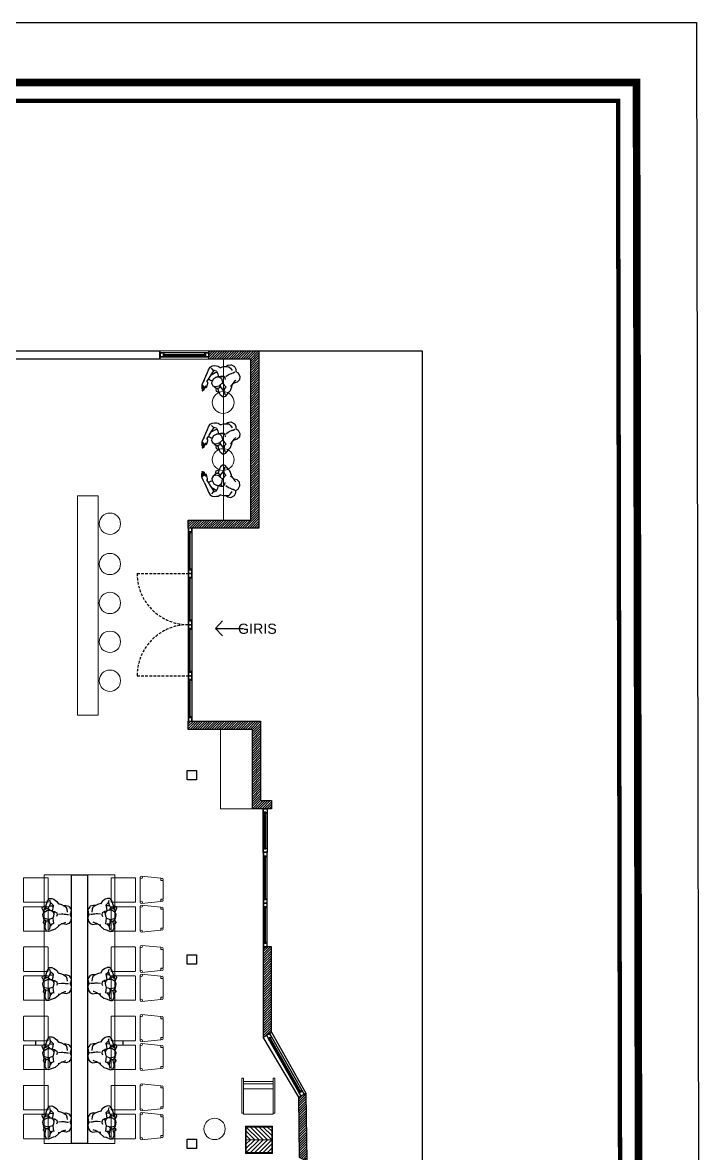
# Model space of a CAD drawing. Header units: centimetres. Extents: x 131563 to 145359, y 24878 to 28066.
# Drawn here: x 133489 to 134733, y 25986 to 28066 of the extents above; entities that cross this region are included whole.
import ezdxf

# ---------------------------------------------------------------- set-up
doc = ezdxf.new("R2010")
doc.units = ezdxf.units.CM
doc.header["$LTSCALE"] = 10
doc.header["$MEASUREMENT"] = 0
doc.linetypes.add('DASHED', pattern=[0.75, 0.5, -0.25])
for name, color, linetype in [('141125_RT1$0$xref_4_vitrin_kaplama$0$2DCAM', 4, 'Continuous'), ('141125_RT1$0$xref_4_vitrin_kaplama$0$2DKONST2', 253, 'Continuous'), ('LP-DIMENSION_INT_100', 51, 'Continuous'), ('S2000-002 Çizgi', 7, 'Continuous'), ('SD-YAZI', 233, 'Continuous'), ('wall', 255, 'Continuous')]:
    doc.layers.add(name, color=color, linetype=linetype)
for name, color, linetype, lineweight in [('ARK_AHŞAP', 45, 'Continuous', 15), ('ARK_METAL', 252, 'Continuous', 15), ('Auto-Antet', 7, 'Continuous', 18), ('tefriş', 45, 'Continuous', 18)]:
    doc.layers.add(name, color=color, linetype=linetype, lineweight=lineweight)
doc.styles.get("Standard").update_dxf_attribs({"font": 'arial.ttf'})
pattern_1 = [(45, (4349.897, 0), (-2.20970869, 2.20970869), [])]

# ---------------------------------------------------------------- blocks, each defined once
blk = doc.blocks.new('insanplanoturan2')
for p, q in [((-4.3, 28), (-8.1, 30.2)), ((-1.5, 25.7), (-5.3, 20.4)), ((-3.6, 26.9), (-4.3, 28)), ((1.1, 27.4), (-1.5, 25.7)), ((3.3, 27.8), (1.1, 27.4)), ((7, 27.1), (3.3, 27.8)), ((8.6, 26), (7, 27.1)), ((10.1, 23.6), (8.6, 26)), ((10.2, 25.9), (9.3, 25.7)), ((9.3, 25.7), (9.6, 24.5)), ((11.4, 17.6), (10.1, 23.6)), ((11.6, 25.2), (10.2, 25.9)), ((13.4, 24.1), (11.6, 25.2)), ((13.2, 24.2), (15, 25.8)), ((15, 20.9), (13.4, 24.1)), ((14.5, 17.8), (15, 20.9)), ((16.3, 21.5), (14.7, 21.5)), ((15, 25.8), (17.9, 26.1)), ((15, 20.9), (15, 20.9)), ((20.1, 21.8), (16.3, 21.5)), ((17.9, 26.1), (20.4, 23.5)), ((23.7, 22.2), (20.1, 21.8)), ((20.4, 23.5), (20.2, 21.8)), ((27.8, 21.9), (23.7, 22.2)), ((33.1, 18.4), (27.8, 21.9)), ((-27.3, 18.7), (-27.9, 14.4)), ((-27.9, 14.4), (-26.5, 10.2)), ((-27.3, 18.7), (-27.3, 18.7)), ((-26.5, 10.2), (-24.7, 7)), ((-24.7, 7), (-23.1, 4.5)), ((-20, 15.9), (-24.5, 17.3)), ((-23.1, 4.5), (-19.4, 1.7)), ((-18.8, 14.3), (-20, 15.9)), ((-19.4, 1.7), (-18.3, 0.6)), ((-19.3, 1.6), (-18, -4.7)), ((-15.7, 10.7), (-18.8, 14.3)), ((-15.7, 10.7), (-9.9, 11)), ((-14, 17.3), (-14.4, 14.2)), ((-14.4, 14.2), (-14.1, 10.9)), ((-9.9, 11), (-5.1, 11.6)), ((-5.3, 20.4), (-5.8, 16.4)), ((-5.8, 16.4), (-5.8, 13.5)), ((-5.8, 14.5), (-5.5, 12.7)), ((-5.8, 13.5), (-4.1, 10.1)), ((-5.5, 12.7), (-4.9, 10.3)), ((-4.9, 10.3), (-4.5, 7.8)), ((-4.5, 7.8), (-2.1, 5.5)), ((-4.5, 7.8), (-4.5, 7.3)), ((-4.5, 7.3), (-2.4, 2.5)), ((-4.1, 10.1), (0.4, 8)), ((-2.4, 2.5), (1.6, 1.8)), ((0.4, 8), (4.7, 8.1)), ((1.6, 1.8), (4.6, 2.7)), ((4.7, 8.1), (8.4, 9.4)), ((8.3, 9.1), (13.3, 8.1)), ((8.4, 9.4), (11, 16.1)), ((11.4, 15), (10.6, 15.2)), ((11, 16.1), (11.4, 17.6)), ((11.4, 15), (12.6, 15.8)), ((12.6, 15.8), (13, 16.7)), ((12.9, 16.1), (20.7, 13.9)), ((13, 16.7), (14.5, 17.8)), ((13.3, 8.1), (17.6, 6.8)), ((17.6, 6.8), (19.3, 10.2)), ((17.6, 6.8), (18.6, 6.3)), ((19.3, 14.3), (19.3, 10.2)), ((19.3, 10.2), (24.2, 13.1)), ((20.7, 13.9), (24.2, 13.1)), ((22, -2.6), (28, 3.2)), ((24.2, 13.1), (28.6, 13.7)), ((28, 3.2), (29.4, 7)), ((28.6, 13.7), (30.4, 14.2)), ((29.4, 7), (33.3, 14.9)), ((33.3, 14.9), (33.1, 18.4)), ((-18, -4.7), (-16.2, -9.1)), ((-16.6, -8.2), (-17.3, -12.8)), ((-17.3, -12.8), (-16.1, -18.2)), ((-16.2, -9.1), (-14, -13.4)), ((-16.1, -18.2), (-15.3, -19.1)), ((-15.3, -19.1), (-10.3, -23)), ((-14, -13.4), (-10.4, -15.1)), ((-10.4, -15.1), (-5.2, -16.3)), ((-0.8, -6.1), (-1.2, -8.6)), ((-1.2, -8.6), (-1, -10.8)), ((-1, -10.8), (-1, -12.7)), ((-1, -12.7), (-1, -14.1)), ((-1, -14.1), (-0.7, -15.8)), ((-0.7, -15.8), (-1, -19.2)), ((0.1, -0.8), (-0.8, -6.1)), ((14.2, -14.2), (13.8, -15.3)), ((15.6, -11.1), (14.2, -14.2)), ((16.8, -8.8), (15.6, -11.1)), ((15.7, -21.3), (17.9, -16.1)), ((19.5, -4.9), (16.8, -8.8)), ((17.2, -10.3), (17.5, -7.8)), ((17.9, -16.1), (17.2, -10.3)), ((20, -1.6), (19.5, -4.9)), ((19.5, -4.9), (22, -2.6)), ((-10.3, -23), (-5, -23.1)), ((-5, -23.1), (-1.2, -21.4)), ((-1.2, -21.4), (3.1, -24.4)), ((3.1, -24.4), (10.1, -24.5)), ((10.1, -24.5), (15.7, -21.3))]:
    blk.add_line(p, q)
for points in [[(-27.3, 18.7), (-21.8, 22.3), (-14.1, 24.1), (-7.3, 24.6)], [(-8.1, 30.2), (-10.9, 29.7), (-12.2, 26.3), (-12.6, 24.2)], [(-1.5, 25.7), (-2.5, 27), (-5.4, 26.7), (-7.3, 24.6), (-9.2, 21.9), (-8.9, 19.2), (-7.3, 16.5), (-5.8, 16.4)], [(-20, 15.9), (-15.5, 16.7), (-9.5, 19.1), (-8.9, 19.2)]]:
    blk.add_lwpolyline(points)
blk = doc.blocks.new('xccxc')
at = {"rotation": 180}
blk.add_blockref('insanplanoturan2', (220488.9, -31825.1), dxfattribs=at)
blk = doc.blocks.new('dada')
for p, q in [((219967.8, -31810.1), (219965.6, -31815.3)), ((219965.6, -31815.3), (219966.3, -31821)), ((219973.4, -31806.9), (219967.8, -31810.1)), ((219967.9, -31820.3), (219969.4, -31817.1)), ((219969.4, -31817.1), (219969.8, -31816.1)), ((219980.5, -31807), (219973.4, -31806.9)), ((219984.7, -31810), (219980.5, -31807)), ((219984.3, -31815.6), (219984.6, -31812.1)), ((219984.6, -31817.3), (219984.3, -31815.6)), ((219984.6, -31818.7), (219984.6, -31817.3)), ((219984.6, -31820.5), (219984.6, -31818.7)), ((219988.6, -31808.2), (219984.7, -31810)), ((219993.9, -31808.4), (219988.6, -31808.2)), ((219994, -31816.3), (219988.8, -31815.1)), ((219998.9, -31812.3), (219993.9, -31808.4)), ((219997.6, -31817.9), (219994, -31816.3)), ((219999.7, -31822.2), (219997.6, -31817.9)), ((219999.7, -31813.2), (219998.9, -31812.3)), ((220000.9, -31818.5), (219999.7, -31813.2)), ((220000.2, -31823.1), (220000.9, -31818.5)), ((219954.2, -31838.4), (219950.3, -31846.2)), ((219955.5, -31834.6), (219954.2, -31838.4)), ((219961.5, -31828.8), (219955.5, -31834.6)), ((219964.1, -31826.5), (219961.5, -31828.8)), ((219963.6, -31829.8), (219964.1, -31826.5)), ((219964.1, -31826.5), (219966.7, -31822.6)), ((219965.9, -31838.1), (219964.3, -31841.6)), ((219965.9, -31838.1), (219965, -31837.7)), ((219970.3, -31839.5), (219965.9, -31838.1)), ((219966.3, -31821), (219966.1, -31823.5)), ((219966.7, -31822.6), (219967.9, -31820.3)), ((219975.3, -31840.4), (219970.3, -31839.5)), ((219978.8, -31839.4), (219975.1, -31840.7)), ((219983.2, -31839.4), (219978.8, -31839.4)), ((219982, -31833.1), (219978.9, -31834)), ((219985.9, -31833.9), (219982, -31833.1)), ((219987.6, -31841.5), (219983.2, -31839.4)), ((219983.4, -31830.6), (219984.4, -31825.3)), ((219984.4, -31825.3), (219984.7, -31822.8)), ((219984.7, -31822.8), (219984.6, -31820.5)), ((219988.1, -31839.2), (219985.7, -31836.9)), ((219988, -31838.6), (219985.9, -31833.9)), ((219988.1, -31839.2), (219988, -31838.6)), ((219988.5, -31841.6), (219988.1, -31839.2)), ((220001.6, -31826.6), (219999.7, -31822.2)), ((220002.8, -31833), (220001.6, -31826.6)), ((220002.9, -31833.1), (220001.9, -31831.9)), ((220006.7, -31835.8), (220002.9, -31833.1)), ((220008.3, -31838.4), (220006.7, -31835.8)), ((220010.1, -31841.6), (220008.3, -31838.4)), ((219950.3, -31846.2), (219950.4, -31849.8)), ((219950.4, -31849.8), (219955.8, -31853.3)), ((219954.9, -31845.1), (219953.1, -31845.6)), ((219959.4, -31844.5), (219954.9, -31845.1)), ((219955.8, -31853.3), (219959.9, -31853.5)), ((219964.3, -31841.6), (219959.4, -31844.5)), ((219962.8, -31845.2), (219959.4, -31844.5)), ((219959.9, -31853.5), (219963.5, -31853.2)), ((219970.6, -31847.5), (219962.8, -31845.2)), ((219963.2, -31854.8), (219963.4, -31853.2)), ((219965.6, -31857.5), (219963.2, -31854.8)), ((219963.5, -31853.2), (219967.3, -31852.8)), ((219964.2, -31845.6), (219964.3, -31841.6)), ((219968.5, -31857.1), (219965.6, -31857.5)), ((219967.3, -31852.8), (219968.8, -31852.9)), ((219970.3, -31855.5), (219968.5, -31857.1)), ((219969.1, -31849.2), (219968.6, -31852.2)), ((219968.6, -31852.2), (219970.2, -31855.4)), ((219968.6, -31852.2), (219968.6, -31852.2)), ((219970.6, -31848), (219969.1, -31849.2)), ((219970.2, -31855.4), (219972, -31856.6)), ((219971, -31847.2), (219970.6, -31848)), ((219972.2, -31846.3), (219971, -31847.2)), ((219972, -31856.6), (219973.4, -31857.2)), ((219972.2, -31846.3), (219972.9, -31846.5)), ((219972.6, -31847.5), (219972.2, -31849)), ((219972.2, -31849), (219973.4, -31855)), ((219975.1, -31840.7), (219972.6, -31847.5)), ((219973.4, -31855), (219974.9, -31857.4)), ((219973.4, -31857.2), (219974.3, -31857.1)), ((219974.3, -31857.1), (219974, -31855.9)), ((219974.9, -31857.4), (219976.6, -31858.5)), ((219976.6, -31858.5), (219980.3, -31859.2)), ((219980.3, -31859.2), (219982.4, -31858.8)), ((219982.4, -31858.8), (219985.1, -31857.1)), ((219985.1, -31857.1), (219988.9, -31851.8)), ((219985.8, -31856.2), (219987.9, -31859.4)), ((219989.4, -31844.9), (219987.6, -31841.5)), ((219987.9, -31859.4), (219991.6, -31861.6)), ((219989.1, -31844.1), (219988.5, -31841.6)), ((219993.5, -31842.3), (219988.6, -31843)), ((219988.9, -31851.8), (219989.4, -31847.8)), ((219989.4, -31845.9), (219989.1, -31844.1)), ((219989.4, -31847.8), (219989.4, -31844.9)), ((219991.6, -31861.6), (219993.2, -31859.7)), ((219993.2, -31859.7), (219997, -31853.7)), ((219999.3, -31842.1), (219993.5, -31842.3)), ((219997, -31853.7), (219997.9, -31845.6)), ((219997, -31853.7), (220000, -31849)), ((219997.9, -31845.6), (219997.6, -31842.2)), ((219998.7, -31863.7), (220003.7, -31858.5)), ((219999.3, -31842.1), (220002.3, -31845.7)), ((220000, -31849), (220002.3, -31845.7)), ((220002.3, -31845.7), (220003.5, -31847.3)), ((220003.5, -31847.3), (220008, -31848.7)), ((220003.7, -31858.5), (220007.4, -31854.5)), ((220007.4, -31854.5), (220010.8, -31850.1)), ((220011.5, -31845.8), (220010.1, -31841.6)), ((220010.8, -31850.1), (220011.5, -31845.8)), ((220010.8, -31850.1), (220010.8, -31850.1)), ((219976.3, -31878.1), (219976.7, -31876.9)), ((219976.4, -31878.4), (219976.3, -31878.1)), ((219976.8, -31878.5), (219976.4, -31878.4)), ((219976.5, -31879.8), (219978.1, -31877.9)), ((219976.6, -31880.4), (219976.5, -31879.8)), ((219976.9, -31880.6), (219976.6, -31880.4)), ((219976.7, -31876.9), (219977.5, -31876.1)), ((219977.9, -31877.8), (219976.8, -31878.5)), ((219979.2, -31879.3), (219976.9, -31880.6)), ((219977.5, -31876.1), (219978.5, -31875)), ((219978.7, -31877), (219977.9, -31877.8)), ((219978.1, -31877.9), (219979, -31877.2)), ((219978.5, -31875), (219979.2, -31874.4)), ((219980.1, -31875.8), (219978.7, -31877)), ((219980.1, -31870.4), (219978.8, -31871.8)), ((219978.8, -31871.8), (219978.9, -31872.1)), ((219978.9, -31872.1), (219979.2, -31872.2)), ((219979, -31877.2), (219980.3, -31876.2)), ((219979.2, -31872.2), (219981.2, -31871.8)), ((219979.2, -31874.4), (219980.3, -31873.4)), ((219981, -31877.7), (219979.2, -31879.3)), ((219981.2, -31878.6), (219979.2, -31879.3)), ((219979.4, -31879.5), (219979.2, -31879.3)), ((219981, -31879.2), (219979.4, -31879.5)), ((219981, -31869.8), (219980.1, -31870.4)), ((219982.1, -31874.4), (219980.1, -31875.8)), ((219980.3, -31873.4), (219981.5, -31872.2)), ((219980.3, -31876.2), (219981.3, -31875.3)), ((219983.2, -31868.1), (219981, -31869.8)), ((219982.2, -31876.8), (219981, -31877.7)), ((219984.3, -31878.3), (219981, -31879.2)), ((219981.2, -31871.8), (219982.2, -31871.3)), ((219983.5, -31877.4), (219981.2, -31878.6)), ((219981.3, -31875.3), (219982.2, -31874.6)), ((219981.5, -31872.2), (219982.2, -31871.3)), ((219982.2, -31874.6), (219982.1, -31874.4)), ((219982.2, -31871.3), (219982.7, -31870.2)), ((219982.2, -31874.6), (219983.9, -31875.9)), ((219982.2, -31876.8), (219983.9, -31875.9)), ((219984.9, -31866.8), (219983.2, -31868.1)), ((219985.2, -31876.8), (219983.5, -31877.4)), ((219983.9, -31875.9), (219986.7, -31877.1)), ((219986.7, -31877.1), (219984.3, -31878.3)), ((219986.8, -31865.9), (219984.9, -31866.8)), ((219986, -31876.8), (219985.2, -31876.8)), ((219987.9, -31875.9), (219986.7, -31877.1)), ((219988.6, -31865.9), (219986.8, -31865.9)), ((219991.2, -31872.7), (219987.9, -31875.9)), ((219988.6, -31865.9), (219991.6, -31861.6)), ((219993.3, -31869.5), (219991.2, -31872.7)), ((219993.3, -31869.5), (219998.7, -31863.7))]:
    blk.add_line(p, q)

msp = doc.modelspace()

# ---------------------------------------------------------------- hatches: boundary and pattern name
at = {"layer": 'LP-DIMENSION_INT_100'}
h = msp.add_hatch(dxfattribs=at)
h.set_pattern_fill('ANSI31', color=252, scale=25)
h.set_pattern_definition(pattern_1)
h.paths.add_polyline_path([(133831.6, 27447.2), (133831.6, 27462.2), (133923.6, 27462.2), (133923.6, 27136.2), (133793.6, 27136.2), (133793.6, 27151.2), (133908.6, 27151.2), (133908.6, 27447.2)])
h = msp.add_hatch(dxfattribs=at)
h.set_pattern_fill('ANSI31', color=252, scale=25)
h.set_pattern_definition(pattern_1)
h.paths.add_polyline_path([(133793.6, 26781.2), (133926.6, 26781.2), (133926.6, 26635.2), (133946.6, 26635.2), (133946.6, 26620.2), (133911.6, 26620.2), (133911.6, 26766.2), (133793.6, 26766.2)])
h = msp.add_hatch(dxfattribs=at)
h.set_pattern_fill('ANSI31', color=252, scale=25)
h.set_pattern_definition(pattern_1)
h.paths.add_polyline_path([(133946.6, 26366.2), (133931.6, 26366.2), (133931.6, 26200.2), (133946.6, 26209)])
h = msp.add_hatch(dxfattribs=at)
h.set_pattern_fill('ANSI31', color=252, scale=25)
h.set_pattern_definition(pattern_1)
h.paths.add_polyline_path([(133998.2, 25979), (133997, 26089.5), (134009.9, 26097.2), (134011.3, 25971.7)])

# ---------------------------------------------------------------- linework, layer by layer
for p, q in [((133513.4, 26185.6, 0), (133513.4, 26193.6, 0)), ((133674.1, 26185.6, 0), (133674.1, 26193.6, 0))]:
    msp.add_line(p, q)
msp.add_lwpolyline([(131563.2, 28066), (134727.6, 28066), (134733.1, 24878.1), (131568.8, 24878.1)], close=True)
at = {"layer": '141125_RT1$0$xref_4_vitrin_kaplama$0$2DCAM'}
for p, q in [((133823.6, 27458.4), (133749.6, 27458.4)), ((133749.9, 27451.4), (133823.3, 27451.4)), ((133793.6, 27127.9), (133793.6, 27061)), ((133800.6, 27060.7), (133800.6, 27128.2)), ((133793.6, 27044.4), (133793.6, 26967)), ((133800.6, 26966.7), (133800.6, 27044.7)), ((133793.6, 26950.4), (133793.6, 26873)), ((133800.6, 26872.7), (133800.6, 26950.7)), ((133793.6, 26856.6), (133793.6, 26789.5)), ((133800.6, 26789.2), (133800.6, 26856.9)), ((133931.6, 26548.2), (133931.6, 26611.9)), ((133938.6, 26612.2), (133938.6, 26547.9)), ((133931.6, 26531.9), (133931.6, 26454.5)), ((133938.6, 26454.2), (133938.6, 26532.2)), ((133931.6, 26438.1), (133931.6, 26374.5)), ((133938.6, 26374.2), (133938.6, 26438.4)), ((133996.6, 26099), (133941.1, 26196.9)), ((134002.8, 26102.2), (133947.3, 26200.1))]:
    msp.add_line(p, q, dxfattribs=at)
for points in [[(133825, 27455.1), (133748.2, 27455.1)], [(133748.2, 27452.9), (133749.2, 27452.9), (133749.2, 27454.5), (133748.2, 27454.5)], [(133748.2, 27454.5), (133825, 27454.5)], [(133825, 27452.3), (133748.2, 27452.3), (133748.2, 27452.9), (133825, 27452.9)], [(133825, 27454.5), (133824, 27454.5), (133824, 27452.9), (133825, 27452.9)], [(133794.5, 27059.3), (133794.5, 27129.6), (133795.1, 27129.6), (133795.1, 27060.3)], [(133795.1, 27129.6), (133795.1, 27128.6), (133796.7, 27128.6), (133796.7, 27129.6)], [(133796.7, 27129.6), (133796.7, 27060.3)], [(133797.3, 27059.3), (133797.3, 27129.6)], [(133796.7, 27086.2), (133796.7, 27087.2), (133795.1, 27087.2), (133795.1, 27086.2)], [(133796.7, 27059.3), (133796.7, 27060.3), (133795.1, 27060.3), (133795.1, 27059.3)], [(133794.5, 26965.3), (133794.5, 27046.1), (133795.1, 27046.1), (133795.1, 26965.3)], [(133795.1, 27046.1), (133795.1, 27045.1), (133796.7, 27045.1), (133796.7, 27046.1)], [(133796.7, 27046.1), (133796.7, 26965.3)], [(133797.3, 26965.3), (133797.3, 27046.1)], [(133796.7, 26965.3), (133796.7, 26966.3), (133795.1, 26966.3), (133795.1, 26965.3)], [(133794.5, 26871.3), (133794.5, 26952.1), (133795.1, 26952.1), (133795.1, 26871.3)], [(133795.1, 26952.1), (133795.1, 26951.1), (133796.7, 26951.1), (133796.7, 26952.1)], [(133796.7, 26952.1), (133796.7, 26871.3)], [(133797.3, 26871.3), (133797.3, 26952.1)], [(133796.7, 26871.3), (133796.7, 26872.3), (133795.1, 26872.3), (133795.1, 26871.3)], [(133794.5, 26787.8), (133794.5, 26858.3), (133795.1, 26858.3), (133795.1, 26787.8)], [(133795.1, 26858.3), (133795.1, 26857.3), (133796.7, 26857.3), (133796.7, 26858.3)], [(133796.7, 26858.3), (133796.7, 26787.8)], [(133797.3, 26787.8), (133797.3, 26858.3)], [(133796.7, 26787.8), (133796.7, 26788.8), (133795.1, 26788.8), (133795.1, 26787.8)], [(133932.5, 26613.6), (133932.5, 26546.5), (133933.1, 26546.5), (133933.1, 26613.6)], [(133934.7, 26613.6), (133934.7, 26612.6), (133933.1, 26612.6), (133933.1, 26613.6)], [(133934.7, 26546.5), (133934.7, 26613.6)], [(133935.3, 26613.6), (133935.3, 26546.5)], [(133933.1, 26546.5), (133933.1, 26547.5), (133934.7, 26547.5), (133934.7, 26546.5)], [(133932.5, 26452.8), (133932.5, 26533.6), (133933.1, 26533.6), (133933.1, 26452.8)], [(133933.1, 26533.6), (133933.1, 26532.6), (133934.7, 26532.6), (133934.7, 26533.6)], [(133934.7, 26533.6), (133934.7, 26452.8)], [(133935.3, 26452.8), (133935.3, 26533.6)], [(133934.7, 26452.8), (133934.7, 26453.8), (133933.1, 26453.8), (133933.1, 26452.8)], [(133932.5, 26372.8), (133932.5, 26439.8), (133933.1, 26439.8), (133933.1, 26372.8)], [(133933.1, 26439.8), (133933.1, 26438.8), (133934.7, 26438.8), (133934.7, 26439.8)], [(133934.7, 26439.8), (133934.7, 26372.8)], [(133935.3, 26372.8), (133935.3, 26439.8)], [(133934.7, 26372.8), (133934.7, 26373.8), (133933.1, 26373.8), (133933.1, 26372.8)], [(133998.2, 26097.9), (133941.3, 26198.3), (133941.9, 26198.6), (133998.7, 26098.2)], [(133941.9, 26198.6), (133942.4, 26197.7), (133943.7, 26198.5), (133943.3, 26199.4)], [(133943.3, 26199.4), (134000.1, 26099)], [(134000.6, 26099.3), (133943.8, 26199.7)], [(134000.1, 26099), (133999.6, 26099.9), (133998.2, 26099.1), (133998.7, 26098.2)]]:
    msp.add_lwpolyline(points, dxfattribs=at)
at = {"layer": '141125_RT1$0$xref_4_vitrin_kaplama$0$2DKONST2'}
for points in [[(133748.2, 27451.9), (133748.2, 27455.7), (133749.6, 27455.7), (133749.6, 27458.4), (133742.6, 27458.4), (133742.6, 27458.4), (133741.6, 27458.4), (133741.6, 27451.9), (133741.6, 27451.9), (133741.6, 27451.4), (133749.9, 27451.4), (133749.9, 27451.9)], [(133748, 27451.7), (133748, 27456), (133749.4, 27456), (133749.4, 27458.2), (133742.9, 27458.2), (133742.9, 27458.2), (133741.9, 27458.2), (133741.9, 27451.7)], [(133830.6, 27451.4), (133831.6, 27451.4), (133831.6, 27457.9), (133831.6, 27457.9), (133831.6, 27458.4), (133823.6, 27458.4), (133823.6, 27455.7), (133825, 27455.7), (133825, 27451.9), (133823.3, 27451.9), (133823.3, 27451.4), (133830.6, 27451.4)], [(133830.4, 27451.7), (133831.4, 27451.7), (133831.4, 27458.2), (133823.9, 27458.2), (133823.9, 27456), (133825.3, 27456), (133825.3, 27451.7), (133830.4, 27451.7)], [(133794.1, 27129.6), (133797.9, 27129.6), (133797.9, 27128.2), (133800.6, 27128.2), (133800.6, 27135.2), (133800.6, 27135.2), (133800.6, 27136.2), (133794.1, 27136.2), (133794.1, 27136.2), (133793.6, 27136.2), (133793.6, 27127.9), (133794.1, 27127.9)], [(133793.9, 27129.8), (133798.2, 27129.8), (133798.2, 27128.4), (133800.4, 27128.4), (133800.4, 27134.9), (133800.4, 27134.9), (133800.4, 27135.9), (133793.9, 27135.9)], [(133793.6, 27053.7), (133793.6, 27052.7), (133800.1, 27052.7), (133800.1, 27052.7), (133800.6, 27052.7), (133800.6, 27060.7), (133797.9, 27060.7), (133797.9, 27059.3), (133794.1, 27059.3), (133794.1, 27061), (133793.6, 27061), (133793.6, 27053.7)], [(133793.9, 27053.9), (133793.9, 27052.9), (133800.4, 27052.9), (133800.4, 27060.4), (133798.2, 27060.4), (133798.2, 27059), (133793.9, 27059), (133793.9, 27053.9)], [(133794.1, 27046.1), (133797.9, 27046.1), (133797.9, 27044.7), (133800.6, 27044.7), (133800.6, 27051.7), (133800.6, 27051.7), (133800.6, 27052.7), (133794.1, 27052.7), (133794.1, 27052.7), (133793.6, 27052.7), (133793.6, 27044.4), (133794.1, 27044.4)], [(133793.9, 27046.3), (133798.2, 27046.3), (133798.2, 27044.9), (133800.4, 27044.9), (133800.4, 27051.4), (133800.4, 27051.4), (133800.4, 27052.4), (133793.9, 27052.4)], [(133793.6, 26959.7), (133793.6, 26958.7), (133800.1, 26958.7), (133800.1, 26958.7), (133800.6, 26958.7), (133800.6, 26966.7), (133797.9, 26966.7), (133797.9, 26965.3), (133794.1, 26965.3), (133794.1, 26967), (133793.6, 26967), (133793.6, 26959.7)], [(133794.1, 26952.1), (133797.9, 26952.1), (133797.9, 26950.7), (133800.6, 26950.7), (133800.6, 26957.7), (133800.6, 26957.7), (133800.6, 26958.7), (133794.1, 26958.7), (133794.1, 26958.7), (133793.6, 26958.7), (133793.6, 26950.4), (133794.1, 26950.4)], [(133793.9, 26959.9), (133793.9, 26958.9), (133800.4, 26958.9), (133800.4, 26966.4), (133798.2, 26966.4), (133798.2, 26965), (133793.9, 26965), (133793.9, 26959.9)], [(133793.9, 26952.3), (133798.2, 26952.3), (133798.2, 26950.9), (133800.4, 26950.9), (133800.4, 26957.4), (133800.4, 26957.4), (133800.4, 26958.4), (133793.9, 26958.4)], [(133793.6, 26865.7), (133793.6, 26864.7), (133800.1, 26864.7), (133800.1, 26864.7), (133800.6, 26864.7), (133800.6, 26872.7), (133797.9, 26872.7), (133797.9, 26871.3), (133794.1, 26871.3), (133794.1, 26873), (133793.6, 26873), (133793.6, 26865.7)], [(133793.9, 26865.9), (133793.9, 26864.9), (133800.4, 26864.9), (133800.4, 26872.4), (133798.2, 26872.4), (133798.2, 26871), (133793.9, 26871), (133793.9, 26865.9)], [(133794.1, 26858.3), (133797.9, 26858.3), (133797.9, 26856.9), (133800.6, 26856.9), (133800.6, 26863.9), (133800.6, 26863.9), (133800.6, 26864.9), (133794.1, 26864.9), (133794.1, 26864.9), (133793.6, 26864.9), (133793.6, 26856.6), (133794.1, 26856.6)], [(133793.9, 26858.6), (133798.2, 26858.6), (133798.2, 26857.2), (133800.4, 26857.2), (133800.4, 26863.7), (133800.4, 26863.7), (133800.4, 26864.7), (133793.9, 26864.7)], [(133793.6, 26782.2), (133793.6, 26781.2), (133800.1, 26781.2), (133800.1, 26781.2), (133800.6, 26781.2), (133800.6, 26789.2), (133797.9, 26789.2), (133797.9, 26787.8), (133794.1, 26787.8), (133794.1, 26789.5), (133793.6, 26789.5), (133793.6, 26782.2)], [(133793.9, 26782.4), (133793.9, 26781.4), (133800.4, 26781.4), (133800.4, 26788.9), (133798.2, 26788.9), (133798.2, 26787.5), (133793.9, 26787.5), (133793.9, 26782.4)], [(133931.6, 26619.2), (133931.6, 26620.2), (133938.1, 26620.2), (133938.1, 26620.2), (133938.6, 26620.2), (133938.6, 26612.2), (133935.9, 26612.2), (133935.9, 26613.6), (133932.1, 26613.6), (133932.1, 26611.9), (133931.6, 26611.9), (133931.6, 26619.2)], [(133931.9, 26618.9), (133931.9, 26619.9), (133938.4, 26619.9), (133938.4, 26612.4), (133936.2, 26612.4), (133936.2, 26613.8), (133931.9, 26613.8), (133931.9, 26618.9)], [(133932.1, 26546.5), (133935.9, 26546.5), (133935.9, 26547.9), (133938.6, 26547.9), (133938.6, 26540.9), (133938.6, 26540.9), (133938.6, 26539.9), (133932.1, 26539.9), (133932.1, 26539.9), (133931.6, 26539.9), (133931.6, 26548.2), (133932.1, 26548.2)], [(133932.1, 26533.6), (133935.9, 26533.6), (133935.9, 26532.2), (133938.6, 26532.2), (133938.6, 26539.2), (133938.6, 26539.2), (133938.6, 26540.2), (133932.1, 26540.2), (133932.1, 26540.2), (133931.6, 26540.2), (133931.6, 26531.9), (133932.1, 26531.9)], [(133931.9, 26546.3), (133936.2, 26546.3), (133936.2, 26547.7), (133938.4, 26547.7), (133938.4, 26541.2), (133938.4, 26541.2), (133938.4, 26540.2), (133931.9, 26540.2)], [(133931.9, 26533.8), (133936.2, 26533.8), (133936.2, 26532.4), (133938.4, 26532.4), (133938.4, 26538.9), (133938.4, 26538.9), (133938.4, 26539.9), (133931.9, 26539.9)], [(133931.6, 26447.2), (133931.6, 26446.2), (133938.1, 26446.2), (133938.1, 26446.2), (133938.6, 26446.2), (133938.6, 26454.2), (133935.9, 26454.2), (133935.9, 26452.8), (133932.1, 26452.8), (133932.1, 26454.5), (133931.6, 26454.5), (133931.6, 26447.2)], [(133931.9, 26447.4), (133931.9, 26446.4), (133938.4, 26446.4), (133938.4, 26453.9), (133936.2, 26453.9), (133936.2, 26452.5), (133931.9, 26452.5), (133931.9, 26447.4)], [(133932.1, 26439.8), (133935.9, 26439.8), (133935.9, 26438.4), (133938.6, 26438.4), (133938.6, 26445.4), (133938.6, 26445.4), (133938.6, 26446.4), (133932.1, 26446.4), (133932.1, 26446.4), (133931.6, 26446.4), (133931.6, 26438.1), (133932.1, 26438.1)], [(133931.9, 26440.1), (133936.2, 26440.1), (133936.2, 26438.7), (133938.4, 26438.7), (133938.4, 26445.2), (133938.4, 26445.2), (133938.4, 26446.2), (133931.9, 26446.2)], [(133931.6, 26367.2), (133931.6, 26366.2), (133938.1, 26366.2), (133938.1, 26366.2), (133938.6, 26366.2), (133938.6, 26374.2), (133935.9, 26374.2), (133935.9, 26372.8), (133932.1, 26372.8), (133932.1, 26374.5), (133931.6, 26374.5), (133931.6, 26367.2)], [(133931.9, 26367.4), (133931.9, 26366.4), (133938.4, 26366.4), (133938.4, 26373.9), (133936.2, 26373.9), (133936.2, 26372.5), (133931.9, 26372.5), (133931.9, 26367.4)], [(133941, 26198.1), (133944.3, 26200), (133945, 26198.8), (133947.3, 26200.1), (133943.9, 26206.2), (133943.9, 26206.2), (133943.4, 26207.1), (133937.7, 26203.9), (133937.7, 26203.9), (133937.3, 26203.6), (133941.4, 26196.4), (133941.8, 26196.6)], [(133940.6, 26198.2), (133944.4, 26200.3), (133945.1, 26199.1), (133947, 26200.2), (133943.8, 26205.9), (133943.8, 26205.9), (133943.3, 26206.7), (133937.7, 26203.5)], [(134000.1, 26092.6), (134000.6, 26091.8), (134006.3, 26094.9), (134006.3, 26094.9), (134006.7, 26095.2), (134002.8, 26102.2), (134000.4, 26100.8), (134001.1, 26099.6), (133997.8, 26097.8), (133997, 26099.2), (133996.5, 26099), (134000.1, 26092.6)], [(134000.2, 26093), (134000.7, 26092.1), (134006.4, 26095.3), (134002.7, 26101.8), (134000.8, 26100.7), (134001.5, 26099.5), (133997.7, 26097.4), (134000.2, 26093)]]:
    msp.add_lwpolyline(points, close=True, dxfattribs=at)
at = {"layer": '141125_RT1$0$xref_4_vitrin_kaplama$0$2DKONST2', "linetype": 'DASHED'}
for points in [[(133699.6, 27052.7), (133793.6, 27052.7)], [(133699.6, 26864.7), (133793.6, 26864.7)]]:
    msp.add_lwpolyline(points, dxfattribs=at)
for centre, start, end in [((133793.6, 27052.7), 180.0003, 270.0003), ((133793.6, 26864.7), 89.9997, 179.9997)]:
    msp.add_arc(centre, 94, start, end, dxfattribs=at)
at = {"layer": 'ARK_AHŞAP'}
for p, q in [((133529, 26498.7, 0), (133529, 26004.7, 0.7)), ((133658.5, 26498.7, 0), (133658.5, 26004.7, 0.7)), ((133891.9, 26061.4), (133891.9, 26123.7)), ((133891.9, 26061.4), (133891.9, 26123.7)), ((133892.9, 26124.7), (133894.4, 26124.7)), ((133892.9, 26124.7), (133894.4, 26124.7)), ((133895.4, 26061.4), (133895.4, 26123.7)), ((133895.4, 26061.4), (133895.4, 26123.7)), ((133949.4, 26061.4), (133949.4, 26123.7)), ((133951.9, 26124.7), (133950.4, 26124.7)), ((133952.9, 26061.4), (133952.9, 26123.7)), ((133892.9, 26060.4), (133894.4, 26060.4)), ((133892.9, 26060.4), (133894.4, 26060.4)), ((133951.9, 26060.4), (133950.4, 26060.4)), ((133923.7, 26011.4), (133900.3, 26034.8)), ((133915.9, 26011.4), (133900.3, 26027)), ((133915.9, 26011.4), (133900.3, 26027)), ((133900.3, 26019.2), (133908.1, 26011.4)), ((133900.3, 26019.2), (133908.1, 26011.4)), ((133931.5, 26011.4), (133908.1, 26034.8)), ((133939.3, 26011.4), (133915.9, 26034.8)), ((133947.1, 26011.4), (133923.7, 26034.8)), ((133947.1, 26019.2), (133931.5, 26034.8)), ((133947.1, 26027), (133939.3, 26034.8)), ((133947.1, 26019.2), (133939.3, 26027)), ((133947.1, 26011.4), (133900.3, 26011.4)), ((133923.7, 26011.4), (133900.3, 25987.9)), ((133915.9, 26011.4), (133900.3, 25995.8)), ((133900.3, 26003.6), (133908.1, 26011.4)), ((133915.9, 26011.4), (133900.3, 25995.8)), ((133900.3, 26003.6), (133908.1, 26011.4)), ((133931.5, 26011.4), (133908.1, 25987.9)), ((133939.3, 26011.4), (133915.9, 25987.9)), ((133947.1, 26011.4), (133923.7, 25987.9)), ((133947.1, 26003.6), (133931.5, 25987.9)), ((133947.1, 26003.6), (133939.3, 25995.8)), ((133947.1, 25995.8), (133939.3, 25987.9))]:
    msp.add_line(p, q, dxfattribs=at)
for points in [[(133589.8, 27195.4), (133627.8, 27195.4), (133627.8, 26792.2), (133589.8, 26792.2)], [(133911.6, 26620.2), (133852.6, 26620.2), (133852.6, 26766.2), (133911.6, 26766.2)], [(133529, 26004.7), (133579, 26004.7), (133579, 26498.7), (133529, 26498.7)], [(133658.5, 26004.7), (133608.5, 26004.7), (133608.5, 26498.7), (133658.5, 26498.7)], [(133898.7, 26036.4), (133898.7, 25986.4), (133948.7, 25986.4), (133948.7, 26036.4)], [(133900.3, 26034.8), (133900.3, 25987.9), (133947.1, 25987.9), (133947.1, 26034.8)]]:
    msp.add_lwpolyline(points, close=True, dxfattribs=at)
at = {"layer": 'ARK_AHŞAP', "elevation": 0}
for points in [[(133534.9, 26493.1), (133491.9, 26493.1, 0.414214), (133490.9, 26492.1), (133490.9, 26449.1, 0.414214), (133491.9, 26448.1), (133534.9, 26448.1, 0.414214), (133535.9, 26449.1), (133535.9, 26492.1, 0.414214)], [(133652.6, 26493.1), (133695.6, 26493.1, -0.414214), (133696.6, 26492.1), (133696.6, 26449.1, -0.414214), (133695.6, 26448.1), (133652.6, 26448.1, -0.414214), (133651.6, 26449.1), (133651.6, 26492.1, -0.414214)], [(133534.9, 26440), (133491.9, 26440, 0.414214), (133490.9, 26439), (133490.9, 26396, 0.414214), (133491.9, 26395), (133534.9, 26395, 0.414214), (133535.9, 26396), (133535.9, 26439, 0.414214)], [(133652.6, 26440), (133695.6, 26440, -0.414214), (133696.6, 26439), (133696.6, 26396, -0.414214), (133695.6, 26395), (133652.6, 26395, -0.414214), (133651.6, 26396), (133651.6, 26439, -0.414214)], [(133534.9, 26365.9), (133491.9, 26365.9, 0.414214), (133490.9, 26364.9), (133490.9, 26321.9, 0.414214), (133491.9, 26320.9), (133534.9, 26320.9, 0.414214), (133535.9, 26321.9), (133535.9, 26364.9, 0.414214)], [(133652.6, 26365.9), (133695.6, 26365.9, -0.414214), (133696.6, 26364.9), (133696.6, 26321.9, -0.414214), (133695.6, 26320.9), (133652.6, 26320.9, -0.414214), (133651.6, 26321.9), (133651.6, 26364.9, -0.414214)], [(133534.9, 26312.8), (133491.9, 26312.8, 0.414214), (133490.9, 26311.8), (133490.9, 26268.8, 0.414214), (133491.9, 26267.8), (133534.9, 26267.8, 0.414214), (133535.9, 26268.8), (133535.9, 26311.8, 0.414214)], [(133652.6, 26312.8), (133695.6, 26312.8, -0.414214), (133696.6, 26311.8), (133696.6, 26268.8, -0.414214), (133695.6, 26267.8), (133652.6, 26267.8, -0.414214), (133651.6, 26268.8), (133651.6, 26311.8, -0.414214)], [(133534.9, 26238.6), (133491.9, 26238.6, 0.414214), (133490.9, 26237.6), (133490.9, 26194.6, 0.414214), (133491.9, 26193.6), (133534.9, 26193.6, 0.414214), (133535.9, 26194.6), (133535.9, 26237.6, 0.414214)], [(133652.6, 26238.6), (133695.6, 26238.6, -0.414214), (133696.6, 26237.6), (133696.6, 26194.6, -0.414214), (133695.6, 26193.6), (133652.6, 26193.6, -0.414214), (133651.6, 26194.6), (133651.6, 26237.6, -0.414214)], [(133534.9, 26185.6), (133491.9, 26185.6, 0.414214), (133490.9, 26184.6), (133490.9, 26141.6, 0.414214), (133491.9, 26140.6), (133534.9, 26140.6, 0.414214), (133535.9, 26141.6), (133535.9, 26184.6, 0.414214)], [(133652.6, 26185.6), (133695.6, 26185.6, -0.414214), (133696.6, 26184.6), (133696.6, 26141.6, -0.414214), (133695.6, 26140.6), (133652.6, 26140.6, -0.414214), (133651.6, 26141.6), (133651.6, 26184.6, -0.414214)], [(133534.9, 26111.4), (133491.9, 26111.4, 0.414214), (133490.9, 26110.4), (133490.9, 26067.4, 0.414214), (133491.9, 26066.4), (133534.9, 26066.4, 0.414214), (133535.9, 26067.4), (133535.9, 26110.4, 0.414214)], [(133652.6, 26111.4), (133695.6, 26111.4, -0.414214), (133696.6, 26110.4), (133696.6, 26067.4, -0.414214), (133695.6, 26066.4), (133652.6, 26066.4, -0.414214), (133651.6, 26067.4), (133651.6, 26110.4, -0.414214)], [(133534.9, 26058.3), (133491.9, 26058.3, 0.414214), (133490.9, 26057.3), (133490.9, 26014.3, 0.414214), (133491.9, 26013.3), (133534.9, 26013.3, 0.414214), (133535.9, 26014.3), (133535.9, 26057.3, 0.414214)], [(133652.6, 26058.3), (133695.6, 26058.3, -0.414214), (133696.6, 26057.3), (133696.6, 26014.3, -0.414214), (133695.6, 26013.3), (133652.6, 26013.3, -0.414214), (133651.6, 26014.3), (133651.6, 26057.3, -0.414214)]]:
    msp.add_lwpolyline(points, format="xyb", close=True, dxfattribs=at)
at = {"layer": 'ARK_AHŞAP'}
for centre, radius in [((133649.5, 27144.4), 19.6), ((133649.5, 27070.3), 19.6), ((133649.5, 26998.7), 19.6), ((133649.5, 26927.2), 19.6), ((133649.5, 26855.6), 19.6), ((133707.5, 26494.1), 2), ((133745.5, 26490.3), 2), ((133745.5, 26451.9), 2), ((133707.5, 26448.1), 2), ((133707.5, 26441), 2), ((133745.5, 26437.2), 2), ((133707.5, 26395), 2), ((133707.5, 26395), 2), ((133745.5, 26398.8), 2), ((133707.5, 26366.9), 2), ((133745.5, 26363.1), 2), ((133707.5, 26320.9), 2), ((133707.5, 26313.8), 2), ((133745.5, 26324.7), 2), ((133745.5, 26310), 2), ((133707.5, 26267.8), 2), ((133707.5, 26267.8), 2), ((133745.5, 26271.6), 2), ((133707.5, 26239.6), 2), ((133745.5, 26235.8), 2), ((133707.5, 26193.6), 2), ((133707.5, 26186.6), 2), ((133745.5, 26197.4), 2), ((133745.5, 26182.8), 2), ((133707.5, 26140.6), 2), ((133707.5, 26140.6), 2), ((133745.5, 26144.4), 2), ((133707.5, 26112.4), 2), ((133745.5, 26108.6), 2), ((133707.5, 26066.4), 2), ((133707.5, 26059.3), 2), ((133745.5, 26070.2), 2), ((133745.5, 26055.5), 2), ((133841.9, 26031.3), 19.6), ((133745.5, 26017.1), 2), ((133707.5, 26013.3), 2), ((133707.5, 26013.3), 2)]:
    msp.add_circle(centre, radius, dxfattribs=at)
for centre, start, end in [((133892.9, 26123.7), 90, 180), ((133892.9, 26123.7), 90, 180), ((133894.4, 26123.7), 0, 90), ((133894.4, 26123.7), 0, 90), ((133950.4, 26123.7), 90, 180), ((133951.9, 26123.7), 0, 90), ((133892.9, 26061.4), 180, 270), ((133892.9, 26061.4), 180, 270), ((133894.4, 26061.4), 270, 0), ((133894.4, 26061.4), 270, 0), ((133950.4, 26061.4), 180, 270), ((133951.9, 26061.4), 270, 0)]:
    msp.add_arc(centre, 1, start, end, dxfattribs=at)
at = {"layer": 'ARK_METAL'}
for p, q in [((133743.5, 26492.5), (133707.7, 26496.1)), ((133705.5, 26494.1), (133705.5, 26448.1)), ((133743.5, 26488.3), (133743.5, 26492.5)), ((133747.5, 26488.3), (133743.5, 26488.3)), ((133747.5, 26471.1), (133747.5, 26488.3)), ((133747.5, 26453.9), (133747.5, 26488.3)), ((133743.5, 26453.9), (133743.5, 26449.7)), ((133747.5, 26453.9), (133743.5, 26453.9)), ((133705.5, 26441), (133705.5, 26395)), ((133743.5, 26449.7), (133707.7, 26446.1)), ((133743.5, 26439.4), (133707.7, 26443)), ((133743.5, 26435.2), (133743.5, 26439.4)), ((133747.5, 26435.2), (133743.5, 26435.2)), ((133747.5, 26418), (133747.5, 26435.2)), ((133747.5, 26400.8), (133747.5, 26435.2)), ((133743.5, 26396.6), (133707.7, 26393)), ((133743.5, 26400.8), (133743.5, 26396.6)), ((133747.5, 26400.8), (133743.5, 26400.8)), ((133705.5, 26366.9), (133705.5, 26320.9)), ((133743.5, 26365.3), (133707.7, 26368.9)), ((133743.5, 26361.1), (133743.5, 26365.3)), ((133747.5, 26361.1), (133743.5, 26361.1)), ((133747.5, 26343.9), (133747.5, 26361.1)), ((133747.5, 26326.7), (133747.5, 26361.1)), ((133705.5, 26313.8), (133705.5, 26267.8)), ((133743.5, 26322.5), (133707.7, 26318.9)), ((133743.5, 26312.2), (133707.7, 26315.8)), ((133743.5, 26326.7), (133743.5, 26322.5)), ((133747.5, 26326.7), (133743.5, 26326.7)), ((133743.5, 26308), (133743.5, 26312.2)), ((133747.5, 26308), (133743.5, 26308)), ((133747.5, 26290.8), (133747.5, 26308)), ((133747.5, 26273.6), (133747.5, 26308)), ((133743.5, 26269.4), (133707.7, 26265.8)), ((133743.5, 26273.6), (133743.5, 26269.4)), ((133747.5, 26273.6), (133743.5, 26273.6)), ((133705.5, 26239.6), (133705.5, 26193.6)), ((133743.5, 26238), (133707.7, 26241.6)), ((133743.5, 26233.8), (133743.5, 26238)), ((133747.5, 26233.8), (133743.5, 26233.8)), ((133747.5, 26216.6), (133747.5, 26233.8)), ((133747.5, 26199.4), (133747.5, 26233.8)), ((133705.5, 26186.6), (133705.5, 26140.6)), ((133743.5, 26195.2), (133707.7, 26191.7)), ((133743.5, 26185), (133707.7, 26188.6)), ((133743.5, 26199.4), (133743.5, 26195.2)), ((133747.5, 26199.4), (133743.5, 26199.4)), ((133743.5, 26180.8), (133743.5, 26185)), ((133747.5, 26180.8), (133743.5, 26180.8)), ((133747.5, 26163.6), (133747.5, 26180.8)), ((133747.5, 26146.4), (133747.5, 26180.8)), ((133743.5, 26142.2), (133707.7, 26138.6)), ((133743.5, 26146.4), (133743.5, 26142.2)), ((133747.5, 26146.4), (133743.5, 26146.4)), ((133705.5, 26112.4), (133705.5, 26066.4)), ((133743.5, 26110.8), (133707.7, 26114.4)), ((133743.5, 26106.6), (133743.5, 26110.8)), ((133747.5, 26106.6), (133743.5, 26106.6)), ((133747.5, 26089.4), (133747.5, 26106.6)), ((133747.5, 26072.2), (133747.5, 26106.6)), ((133895.4, 26118.8), (133922.4, 26118.8)), ((133895.4, 26114.1), (133922.4, 26114.1)), ((133895.4, 26105.1), (133922.4, 26105.1)), ((133949.4, 26118.8), (133922.4, 26118.8)), ((133949.4, 26114.1), (133922.4, 26114.1)), ((133949.4, 26105.1), (133922.4, 26105.1)), ((133705.5, 26059.3), (133705.5, 26013.3)), ((133743.5, 26068), (133707.7, 26064.4)), ((133743.5, 26057.7), (133707.7, 26061.3)), ((133743.5, 26072.2), (133743.5, 26068)), ((133747.5, 26072.2), (133743.5, 26072.2)), ((133895.4, 26061.4), (133895.4, 26059.3)), ((133895.4, 26061.4), (133895.4, 26059.3)), ((133949.4, 26061.4), (133949.4, 26059.3)), ((133743.5, 26053.5), (133743.5, 26057.7)), ((133747.5, 26053.5), (133743.5, 26053.5)), ((133747.5, 26036.3), (133747.5, 26053.5)), ((133747.5, 26019.1), (133747.5, 26053.5)), ((133896.4, 26058.3), (133922.4, 26058.3)), ((133948.4, 26058.3), (133922.4, 26058.3)), ((133743.5, 26019.1), (133743.5, 26014.9)), ((133747.5, 26019.1), (133743.5, 26019.1)), ((133743.5, 26014.9), (133707.7, 26011.4))]:
    msp.add_line(p, q, dxfattribs=at)
for centre, start, end in [((133896.4, 26059.3), 180, 270), ((133896.4, 26059.3), 180, 270), ((133948.4, 26059.3), 270, 0)]:
    msp.add_arc(centre, 1, start, end, dxfattribs=at)
at = {"layer": 'Auto-Antet', "linetype": 'Continuous'}
msp.add_lwpolyline([(131568.8, 24878.1), (134733.1, 24878.1), (134727.6, 28066), (131563.2, 28066)], close=True, dxfattribs=at)
at = {"layer": 'Auto-Antet', "color": 1}
for points, const_width in [([(134617.6, 27956), (131694.7, 27956), (131700.3, 24988.1), (134623.1, 24988.1)], 14), ([(134583.6, 27922), (131728.7, 27922), (131734.3, 25022.1), (134589.1, 25022.1)], 8)]:
    msp.add_lwpolyline(points, close=True, dxfattribs=dict(at, const_width=const_width))
at = {"layer": 'LP-DIMENSION_INT_100', "color": 2}
for p, q in [((133741.6, 27447.2), (133741.6, 27462.2)), ((133741.6, 27462.2), (133741.6, 27447.2)), ((133843.4, 26951.7), (133895, 26951.7)), ((133931.6, 26200.2), (133946.6, 26209))]:
    msp.add_line(p, q, dxfattribs=at)
at = {"layer": 'LP-DIMENSION_INT_100', "color": 252}
for p, q in [((133946.6, 26209), (134009.9, 26097.2)), ((133997, 26089.5), (133931.6, 26200.2))]:
    msp.add_line(p, q, dxfattribs=at)
at = {"layer": 'LP-DIMENSION_INT_100', "color": 2}
for points in [[(133831.6, 27447.2), (133831.6, 27462.2), (133923.6, 27462.2), (133923.6, 27136.2), (133793.6, 27136.2), (133793.6, 27151.2), (133908.6, 27151.2), (133908.6, 27447.2), (133831.6, 27447.2)], [(133793.6, 26781.2), (133926.6, 26781.2), (133926.6, 26635.2), (133946.6, 26635.2), (133946.6, 26620.2), (133911.6, 26620.2), (133911.6, 26766.2), (133793.6, 26766.2)], [(133791.6, 26690.2), (133808.6, 26690.2), (133808.6, 26673.2), (133791.6, 26673.2)], [(133608.5, 26004.7), (133579, 26004.7), (133579, 26498.7), (133608.5, 26498.7)], [(133791.6, 26351.2), (133808.6, 26351.2), (133808.6, 26334.2), (133791.6, 26334.2)], [(133946.6, 26366.2), (133931.6, 26366.2), (133931.6, 26200.2), (133946.6, 26209)], [(133791.6, 26012.2), (133808.6, 26012.2), (133808.6, 25995.2), (133791.6, 25995.2)]]:
    msp.add_lwpolyline(points, close=True, dxfattribs=at)
at = {"layer": 'LP-DIMENSION_INT_100', "color": 252}
msp.add_lwpolyline([(133923.6, 27462.6), (134223.6, 27462.6), (134223.6, 25972.2)], dxfattribs=at)
at = {"layer": 'LP-DIMENSION_INT_100', "color": 2}
for points in [[(133856.7, 26965.5), (133843.4, 26951.7), (133856.7, 26938.4)], [(133998.2, 25979), (133997, 26089.5), (134009.9, 26097.2), (134011.3, 25971.7), (133998.2, 25979)]]:
    msp.add_lwpolyline(points, dxfattribs=at)
at = {"layer": 'S2000-002 Çizgi'}
for p, q in [((132803.6, 27462.2), (133741.6, 27462.2)), ((133741.6, 27447.2), (132818.6, 27447.2))]:
    msp.add_line(p, q, dxfattribs=at)
at = {"layer": 'tefriş'}
for p, q in [((133741.6, 27462.2), (133831.6, 27462.2)), ((133741.6, 27447.2), (133831.6, 27447.2))]:
    msp.add_line(p, q, dxfattribs=at)
msp.add_lwpolyline([(133908.6, 27447.2), (133858.6, 27447.2), (133858.6, 27238.2), (133858.6, 27151.2), (133908.6, 27151.2), (133908.6, 27447.2)], dxfattribs=at)
for centre in [(133857.7, 27367.4), (133857.7, 27262.3)]:
    msp.add_circle(centre, 20, dxfattribs=at)

# ---------------------------------------------------------------- block references
at = {"layer": 'wall', "xscale": -1}
for name, p, rotation in [('dada', (250734.8, -161653.1), 293.4889595438962), ('dada', (250734.8, -161758.2), 293.4889595438962), ('xccxc', (146311, -195982), 265.0693942959689), ('xccxc', (146311, -196109.2), 265.0693942959689), ('xccxc', (146311, -196236.4), 265.0693942959689), ('xccxc', (146311, -196363.7), 265.0693942959689)]:
    msp.add_blockref(name, p, dxfattribs=dict(at, rotation=rotation))
at = {"layer": 'wall'}
for name, p, rotation in [('dada', (250734.8, 216282.7), 246.5110404561037), ('xccxc', (120876.5, -195982), 94.93060570403105), ('xccxc', (120876.5, -196109.2), 94.93060570403105), ('xccxc', (120876.5, -196236.4), 94.93060570403105), ('xccxc', (120876.5, -196363.7), 94.93060570403105)]:
    msp.add_blockref(name, p, dxfattribs=dict(at, rotation=rotation))

# ---------------------------------------------------------------- texts
at = {"layer": 'SD-YAZI', "color": 2, "insert": (133956.3, 26941.6, 0), "char_height": 18.72, "attachment_point": 9}
msp.add_mtext_dynamic_manual_height_columns('GIRIS', width=1669.245, gutter_width=60, heights=[0], dxfattribs=at)

doc.saveas('drawing.dxf')
